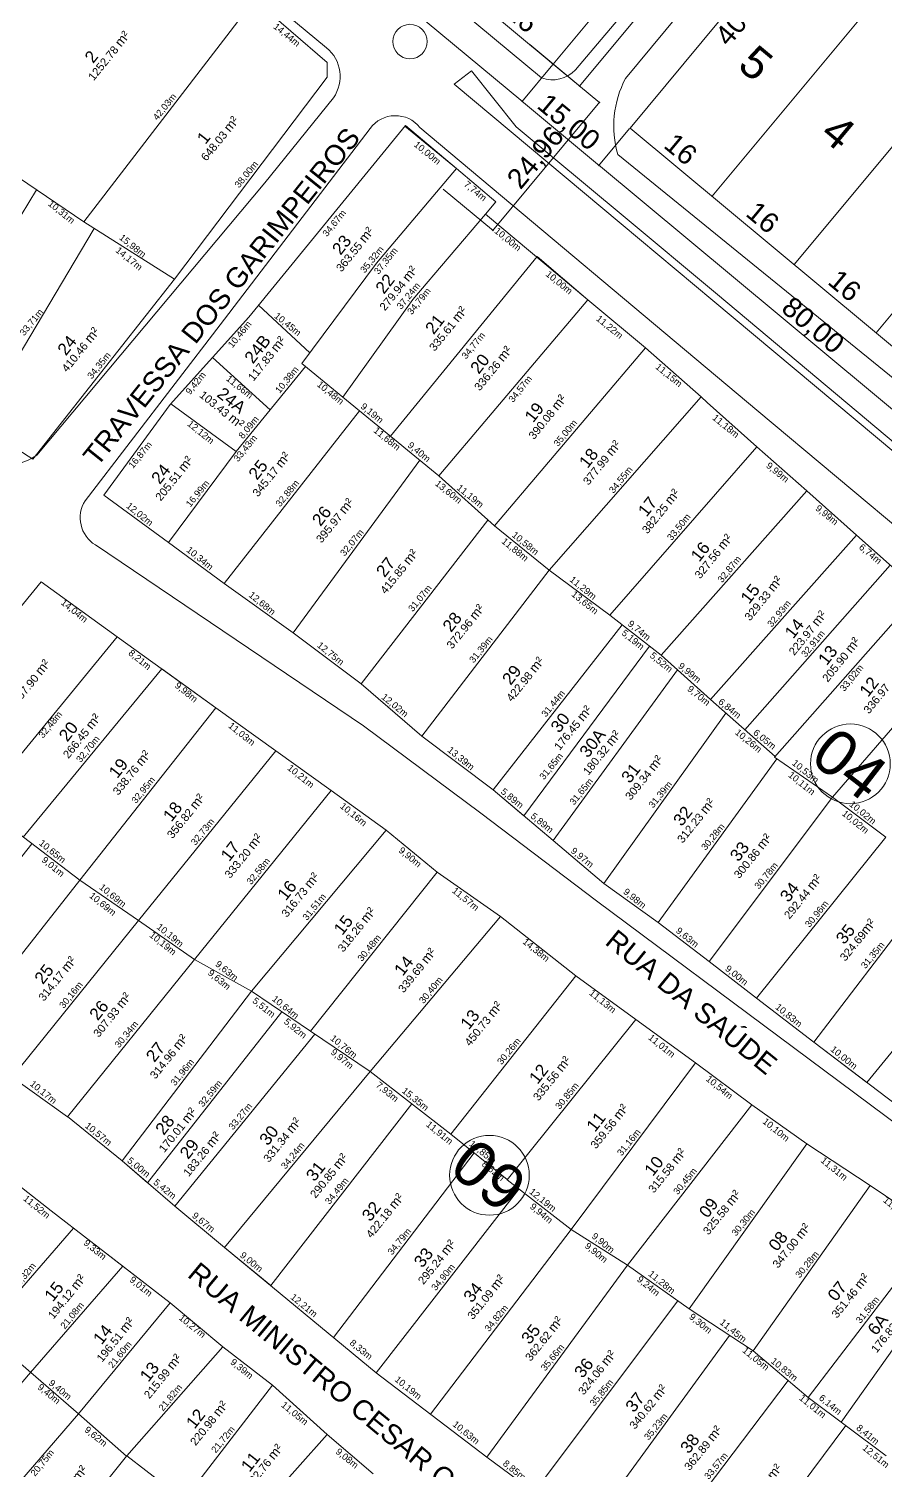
# Model space of a CAD drawing. Header units: metres. Extents: x 3808 to 8215, y 2374 to 6187.
# Drawn here: x 5800.1 to 5928.6, y 4427.9 to 4644.1 of the extents above; entities that cross this region are included whole.
import ezdxf

# ---------------------------------------------------------------- set-up
doc = ezdxf.new("R2010")
doc.units = ezdxf.units.M
doc.linetypes.add('CENTER', pattern=[2, 1.25, -0.25, 0.25, -0.25])
for name, color, linetype in [('0 - Cotas', 7, 'Continuous'), ('0 - Linhas Quadras', 7, 'Continuous'), ('0 - MEIO FIO 2', 251, 'Continuous'), ('0 - Nome Ruas', 7, 'CENTER'), ('0 - Numero de Lotes', 6, 'Continuous'), ('0 - Número de Quadra', 7, 'CENTER'), ('0 - Área Dos Lotes', 1, 'Continuous'), ('vista', 7, 'Continuous')]:
    doc.layers.add(name, color=color, linetype=linetype)
doc.styles.add('Arial', font='arial.ttf')
doc.styles.add('pedro', font='arial.ttf', dxfattribs={"height": 3})

msp = doc.modelspace()

# ---------------------------------------------------------------- linework, layer by layer
at = {"color": 0, "linetype": 'ByBlock', "lineweight": 5}
for p, q in [((5882.727, 4635.559), (5882.74, 4635.418)), ((5874.065, 4633.177), (5874.206, 4633.19)), ((5874.206, 4633.19), (5874.065, 4633.177)), ((5885.708, 4632.948), (5885.695, 4633.089)), ((5885.596, 4623.583), (5885.737, 4623.596)), ((5885.737, 4623.596), (5885.596, 4623.583)), ((5869.728, 4613.899), (5869.741, 4613.758))]:
    msp.add_line(p, q, dxfattribs=at)
at = {"layer": '0 - Linhas Quadras', "linetype": 'Continuous', "lineweight": 5}
for p, q in [((5833.977, 4648.47, 0), (5808.383, 4615.107, 0)), ((5844.906, 4639.024, 0), (5833.977, 4648.47, 0)), ((5844.907, 4636.833, 0), (5844.906, 4639.024, 0)), ((5821.982, 4606.504, 0), (5844.907, 4636.833, 0)), ((5856.631, 4629.575, 0), (5833.12, 4600.807, 0)), ((5864.28, 4623.133, 0), (5856.538, 4629.461, 0)), ((5864.28, 4623.133, 0), (5856.631, 4629.575, 0)), ((5795.756, 4623.665, 0), (5808.383, 4615.107, 0)), ((5852.293, 4608.901, 0), (5864.28, 4623.133, 0)), ((5864.28, 4623.133, 0), (5870.204, 4618.144, 0)), ((5801.317, 4619.896, 0), (5783.557, 4590.798, 0)), ((5870.204, 4618.144, 0), (5868.636, 4616.268, 0)), ((5808.383, 4615.107, 0), (5821.982, 4606.504, 0)), ((5868.651, 4616.255, 0), (5857.76, 4603.452, 0)), ((5883.998, 4603.425, 0), (5868.651, 4616.255, 0)), ((5792.52, 4584.848, 0), (5809.92, 4614.135, 0)), ((5841.067, 4593.867, 0), (5852.293, 4608.901, 0)), ((5876.381, 4609.904, 0), (5854.379, 4582.986, 0)), ((5883.998, 4603.425, 0), (5876.381, 4609.904, 0)), ((5800.725, 4579.514, 0), (5821.982, 4606.504, 0)), ((5834.596, 4602.613, 0), (5842.284, 4595.496, 0)), ((5857.76, 4603.452, 0), (5847.261, 4588.804, 0)), ((5861.656, 4577.038, 0), (5883.998, 4603.425, 0)), ((5883.998, 4603.425, 0), (5892.609, 4596.226, 0)), ((5833.12, 4600.807, 0), (5821.357, 4587.749, 0)), ((5892.609, 4596.226, 0), (5869.97, 4569.523, 0)), ((5900.997, 4588.867, 0), (5892.609, 4596.226, 0)), ((5836.346, 4586.941, 0), (5827.67, 4594.757, 0)), ((5831.224, 4580.674, 0), (5841.631, 4593.406, 0)), ((5847.261, 4588.804, 0), (5841.067, 4593.867, 0)), ((5847.261, 4588.804, 0), (5861.656, 4577.038, 0)), ((5900.997, 4588.867, 0), (5878.196, 4562.875, 0)), ((5901.867, 4588.047, 0), (5900.997, 4588.867, 0)), ((5821.357, 4587.749, 0), (5811.382, 4574.122, 0)), ((5831.224, 4580.674, 0), (5821.428, 4587.845, 0)), ((5829.448, 4560.898, 0), (5849.742, 4586.776, 0)), ((5909.342, 4581.404, 0), (5901.867, 4588.047, 0)), ((5792.52, 4584.848, 0), (5800.725, 4579.514, 0)), ((5821.097, 4567.011, 0), (5831.224, 4580.674, 0)), ((5909.342, 4581.404, 0), (5887.282, 4556.161, 0)), ((5916.817, 4574.761, 0), (5909.342, 4581.404, 0)), ((5839.777, 4553.502, 0), (5858.785, 4579.385, 0)), ((5869.97, 4569.523, 0), (5861.656, 4577.038, 0)), ((5811.382, 4574.122, 0), (5821.097, 4567.011, 0)), ((5916.817, 4574.761, 0), (5894.957, 4550.164, 0)), ((5924.292, 4568.119, 0), (5916.817, 4574.761, 0)), ((5869.004, 4570.396, 0), (5849.965, 4545.83, 0)), ((5869.97, 4569.523, 0), (5878.196, 4562.875, 0)), ((5924.292, 4568.119, 0), (5902.397, 4543.481, 0)), ((5933.862, 4559.614, 0), (5924.292, 4568.119, 0)), ((5821.097, 4567.011, 0), (5829.448, 4560.898, 0)), ((5878.196, 4562.875, 0), (5859.068, 4537.974, 0)), ((5878.196, 4562.875, 0), (5887.282, 4556.161, 0)), ((5929.336, 4563.636, 0), (5907.527, 4538.949, 0)), ((5801.988, 4561.112, 0), (5783.823, 4539.118, 0)), ((5813.409, 4552.902, 0), (5801.988, 4561.112, 0)), ((5839.777, 4553.502, 0), (5829.448, 4560.898, 0)), ((5933.862, 4559.614, 0), (5911.984, 4534.849, 0)), ((5869.786, 4529.931, 0), (5889.145, 4554.706, 0)), ((5887.282, 4556.161, 0), (5894.957, 4550.164, 0)), ((5813.409, 4552.902, 0), (5792.796, 4527.796, 0)), ((5828.206, 4542.265, 0), (5813.409, 4552.902, 0)), ((5849.965, 4545.83, 0), (5839.777, 4553.502, 0)), ((5941.54, 4552.977, 0), (5920.661, 4528.822, 0)), ((5874.366, 4526.055, 0), (5893.235, 4551.509, 0)), ((5894.957, 4550.164, 0), (5902.397, 4543.481, 0)), ((5820.086, 4548.102, 0), (5799.283, 4522.865, 0)), ((5828.206, 4542.265, 0), (5820.086, 4548.102, 0)), ((5878.774, 4522.325, 0), (5897.442, 4547.932, 0)), ((5859.068, 4537.974, 0), (5849.965, 4545.83, 0)), ((5902.397, 4543.481, 0), (5912.065, 4534.94, 0)), ((5828.206, 4542.265, 0), (5807.77, 4516.415, 0)), ((5837.176, 4535.817, 0), (5828.206, 4542.265, 0)), ((5886.384, 4515.885, 0), (5904.682, 4541.462, 0)), ((5859.068, 4537.974, 0), (5869.786, 4529.931, 0)), ((5837.176, 4535.817, 0), (5816.615, 4510.348, 0)), ((5845.485, 4529.844, 0), (5837.176, 4535.817, 0)), ((5911.984, 4534.849, 0), (5920.661, 4528.822, 0)), ((5894.517, 4510.066, 0), (5912.335, 4534.606, 0)), ((5845.485, 4529.844, 0), (5825, 4504.511, 0)), ((5853.747, 4523.905, 0), (5845.485, 4529.844, 0)), ((5869.786, 4529.931, 0), (5878.774, 4522.325, 0)), ((5869.786, 4529.931, 0), (5874.366, 4526.055, 0)), ((5920.661, 4528.822, 0), (5902.159, 4504.194, 0)), ((5920.661, 4528.822, 0), (5928.7, 4522.831, 0)), ((5792.796, 4527.796, 0), (5807.77, 4516.415, 0)), ((5833.526, 4499.741, 0), (5853.747, 4523.905, 0)), ((5853.747, 4523.905, 0), (5861.375, 4517.59, 0)), ((5782.245, 4498.712, 0), (5800.594, 4521.869, 0)), ((5878.774, 4522.325, 0), (5886.384, 4515.885, 0)), ((5909.296, 4498.71, 0), (5928.7, 4522.831, 0)), ((5861.375, 4517.59, 0), (5842.376, 4493.76, 0)), ((5870.906, 4510.97, 0), (5861.375, 4517.59, 0)), ((5789.394, 4492.966, 0), (5807.77, 4516.415, 0)), ((5807.77, 4516.415, 0), (5816.615, 4510.348, 0)), ((5886.384, 4515.885, 0), (5894.517, 4510.066, 0)), ((5917.885, 4492.111, 0), (5936.895, 4517.059, 0)), ((5870.906, 4510.97, 0), (5851.323, 4487.714, 0)), ((5882.195, 4502.064, 0), (5870.906, 4510.97, 0)), ((5816.615, 4510.348, 0), (5797.67, 4486.882, 0)), ((5816.615, 4510.348, 0), (5825, 4504.511, 0)), ((5902.159, 4504.194, 0), (5894.517, 4510.066, 0)), ((5925.839, 4486.05, 0), (5945.797, 4510.58, 0)), ((5825, 4504.511, 0), (5805.921, 4480.916, 0)), ((5825, 4504.511, 0), (5833.526, 4499.741, 0)), ((5902.159, 4504.194, 0), (5909.296, 4498.71, 0)), ((5882.195, 4502.064, 0), (5863.45, 4478.304, 0)), ((5891.202, 4495.507, 0), (5882.195, 4502.064, 0)), ((5833.526, 4499.741, 0), (5814.155, 4474.296, 0)), ((5842.376, 4493.76, 0), (5833.526, 4499.741, 0)), ((5909.296, 4498.71, 0), (5917.885, 4492.111, 0)), ((5817.943, 4471.032, 0), (5838.11, 4496.643, 0)), ((5842.376, 4493.76, 0), (5851.323, 4487.714, 0)), ((5891.202, 4495.507, 0), (5871.875, 4471.465, 0)), ((5900.117, 4489.018, 0), (5891.202, 4495.507, 0)), ((5822.048, 4467.495, 0), (5843.032, 4493.317, 0)), ((5917.885, 4492.111, 0), (5933.319, 4480.35, 0)), ((5917.885, 4492.111, 0), (5925.839, 4486.05, 0)), ((5829.497, 4461.331, 0), (5851.323, 4487.714, 0)), ((5851.323, 4487.714, 0), (5863.45, 4478.304, 0)), ((5900.117, 4489.018, 0), (5881.507, 4463.995, 0)), ((5908.583, 4482.722, 0), (5900.117, 4489.018, 0)), ((5805.921, 4480.916, 0), (5797.67, 4486.882, 0)), ((5803.501, 4466.792, 0), (5781.328, 4484.15, 0)), ((5836.432, 4455.595, 0), (5857.586, 4482.854, 0)), ((5814.155, 4474.296, 0), (5805.94, 4480.939, 0)), ((5908.583, 4482.722, 0), (5889.919, 4458.653, 0)), ((5916.813, 4476.841, 0), (5908.583, 4482.722, 0)), ((5863.45, 4478.304, 0), (5871.907, 4471.505, 0)), ((5916.813, 4476.841, 0), (5899.165, 4452.141, 0)), ((5926.312, 4470.59, 0), (5916.813, 4476.841, 0)), ((5822.048, 4467.495, 0), (5814.155, 4474.296, 0)), ((5814.155, 4474.296, 0), (5817.943, 4471.032, 0)), ((5866.946, 4475.493, 0), (5845.842, 4447.81, 0)), ((5852.261, 4442.499, 0), (5873.654, 4470.086, 0)), ((5871.875, 4471.465, 0), (5881.507, 4463.995, 0)), ((5926.312, 4470.59, 0), (5908.78, 4445.816, 0)), ((5936.197, 4463.962, 0), (5926.312, 4470.59, 0)), ((5821.36, 4453.006, 0), (5803.501, 4466.792, 0)), ((5822.048, 4467.495, 0), (5829.497, 4461.331, 0)), ((5806.835, 4464.218, 0), (5793.37, 4448.682, 0)), ((5881.507, 4463.995, 0), (5860.367, 4436.31, 0)), ((5881.507, 4463.995, 0), (5889.919, 4458.653, 0)), ((5936.197, 4463.962, 0), (5917.052, 4438.823, 0)), ((5829.497, 4461.331, 0), (5852.261, 4442.499, 0)), ((5829.497, 4461.331, 0), (5836.432, 4455.595, 0)), ((5821.364, 4453.011, 0), (5811.863, 4460.341, 0)), ((5921.97, 4435.14, 0), (5940.22, 4460.898, 0)), ((5814.227, 4458.513, 0), (5800.415, 4442.577, 0)), ((5868.816, 4429.858, 0), (5889.919, 4458.653, 0)), ((5889.919, 4458.653, 0), (5899.165, 4452.141, 0)), ((5821.36, 4453.006, 0), (5807.589, 4436.359, 0)), ((5829.23, 4446.408, 0), (5821.364, 4453.011, 0)), ((5875.959, 4424.623, 0), (5897.487, 4453.323, 0)), ((5899.165, 4452.141, 0), (5908.78, 4445.816, 0)), ((5793.37, 4448.682, 0), (5807.589, 4436.359, 0)), ((5829.23, 4446.408, 0), (5814.855, 4430.053, 0)), ((5836.671, 4440.668, 0), (5829.23, 4446.408, 0)), ((5884.476, 4419.625, 0), (5905.254, 4448.135, 0)), ((5908.78, 4445.816, 0), (5917.052, 4438.823, 0)), ((5800.415, 4442.577, 0), (5786.584, 4426.488, 0)), ((5852.261, 4442.499, 0), (5868.816, 4429.858, 0)), ((5836.671, 4440.668, 0), (5823.215, 4423.223, 0)), ((5844.913, 4433.296, 0), (5836.671, 4440.668, 0)), ((5893.756, 4414.603, 0), (5914.016, 4441.39, 0)), ((5917.052, 4438.823, 0), (5928.708, 4430.094, 0)), ((5807.589, 4436.359, 0), (5793.992, 4420.671, 0)), ((5807.589, 4436.359, 0), (5814.815, 4430.008, 0)), ((5844.913, 4433.296, 0), (5830.635, 4417.333, 0)), ((5851.803, 4427.384, 0), (5844.913, 4433.296, 0)), ((5902.66, 4407.868, 0), (5922.684, 4434.605, 0)), ((5802.356, 4414.594, 0), (5814.815, 4430.008, 0)), ((5814.855, 4430.053, 0), (5823.4, 4423.463, 0)), ((5868.816, 4429.858, 0), (5875.959, 4424.623, 0))]:
    msp.add_line(p, q, dxfattribs=at)
at = {"layer": '0 - MEIO FIO 2', "lineweight": 5}
for p, q in [((5844.771, 4641.204), (5774.512, 4699.792)), ((5877.055, 4636.692), (5816.702, 4686.959)), ((5889.64, 4636.621), (5928.899, 4683.971)), ((5882.116, 4637.909), (5907.516, 4667.923)), ((5863.959, 4635.756), (5866.522, 4637.757)), ((5866.522, 4637.757), (5873.252, 4629.353)), ((5863.959, 4635.756), (5888.958, 4614.816)), ((5845.823, 4633.726), (5835.565, 4620.973)), ((5851.342, 4629.134, -166.277), (5828.839, 4599.661)), ((5909.318, 4586.895), (5858.791, 4629.277)), ((5873.252, 4629.353), (5889.307, 4616.001)), ((5947.842, 4577.015), (5888.477, 4625.217)), ((5835.565, 4620.973), (5801.327, 4580.142)), ((5902.73, 4603.305), (5888.958, 4614.816)), ((5903.428, 4604.236), (5889.307, 4616.001)), ((6004.83, 4518.996), (5903.428, 4604.236)), ((5949.805, 4563.958), (5902.73, 4603.305)), ((5828.839, 4599.661), (5808.573, 4573.301)), ((5967.04, 4538.478), (5909.318, 4586.895)), ((5810.122, 4566.667), (5850.335, 4539.54)), ((5850.335, 4539.54), (5867.943, 4526.466)), ((5867.943, 4526.466), (5885.28, 4513.298)), ((5885.28, 4513.298), (5914.846, 4491.327)), ((5914.846, 4491.327), (5968.555, 4451.162))]:
    msp.add_line(p, q, dxfattribs=at)
msp.add_circle((5857.312, 4642.159), 2.579, dxfattribs=at)
for centre, radius, start, end in [((5841.374, 4636.913), 5.473, 324.3847, 51.62859), ((5878.658, 4641.16), 4.747, 250.26711, 316.77392), ((5903.109, 4629.486), 15.243, 152.09072, 196.26502), ((5855.121, 4626.336), 4.703, 38.70896, 143.48844), ((5795.724, 4588.264), 9.867, 237.78477, 304.6002), ((5812.668, 4570.76), 4.82, 148.17818, 238.11144)]:
    msp.add_arc(centre, radius, start, end, dxfattribs=at)
at = {"layer": '0 - Número de Quadra', "linetype": 'ByBlock', "lineweight": 5}
for centre in [(5923.359, 4533.839, 0), (5869.224, 4472.142, 0)]:
    msp.add_circle(centre, 5.979, dxfattribs=at)
at = {"layer": 'vista', "lineweight": 5}
for p, q in [((5878.786, 4638.773), (5981.124, 4761.765)), ((5890.317, 4629.179), (5992.654, 4752.171)), ((5878.786, 4638.773), (5817.29, 4689.941)), ((5928.2, 4649.693), (5902.616, 4618.945)), ((5940.499, 4639.459), (5914.915, 4608.711)), ((5951.813, 4578.01), (5890.317, 4629.179)), ((5952.799, 4629.225), (5927.214, 4598.477))]:
    msp.add_line(p, q, dxfattribs=at)
at = {"layer": 'vista', "color": 1, "lineweight": 5}
for p, q in [((5882.67, 4635.411), (5985.135, 4758.557)), ((5812.563, 4684.416), (5874.213, 4633.12)), ((5875.268, 4641.7), (5882.811, 4635.424)), ((5878.722, 4638.696), (5874.072, 4633.107)), ((5878.722, 4638.696), (5874.072, 4633.107)), ((5878.236, 4639.23), (5885.779, 4632.955)), ((5869.671, 4613.752), (5885.766, 4633.095)), ((5874.059, 4633.248), (5885.743, 4623.526)), ((5890.253, 4629.102), (5885.602, 4623.513)), ((5890.253, 4629.102), (5885.602, 4623.513)), ((5885.589, 4623.653), (5947.239, 4572.357)), ((5862.269, 4620.04), (5869.812, 4613.765))]:
    msp.add_line(p, q, dxfattribs=at)

# ---------------------------------------------------------------- texts
at = {"layer": '0 - Cotas', "lineweight": 5, "style": 'Arial'}
for s, rotation, p in [('14,44m', 320.93117, (5836.723, 4644.243, 0)), ('42,03m', 50.93117, (5819.424, 4630.26, 0)), ('10,00m', 320.93117, (5857.808, 4626.548, 0)), ('38,00m', 50.93117, (5831.676, 4620.124, 0)), ('7,74m', 320.93117, (5865.3, 4620.585, 0)), ('10,31m', 320.93117, (5802.93, 4617.68, 0)), ('34,67m', 50.93117, (5844.863, 4612.807, 0)), ('15,98m', 320.93117, (5813.602, 4612.604, 0)), ('10,00m', 320.93117, (5869.879, 4613.579, 0)), ('14,17m', 320.93117, (5813.067, 4610.69, 0)), ('35,32m', 50.93117, (5850.524, 4607.356, 0)), ('37,35m', 50.93117, (5852.597, 4607.157, 0)), ('10,00m', 320.93117, (5877.57, 4607.115, 0)), ('37,24m', 50.93117, (5855.991, 4601.908, 0)), ('34,79m', 50.93117, (5857.57, 4601.104, 0)), ('33,71m', 50.93117, (5799.451, 4597.947, 0)), ('10,46m', 50.93117, (5830.678, 4596.13, 0)), ('10,45m', 320.93117, (5836.859, 4600.853, 0)), ('11,22m', 320.93117, (5885.134, 4600.439, 0)), ('34,77m', 50.93117, (5865.729, 4594.452, 0)), ('34,35m', 50.93117, (5809.585, 4591.464, 0)), ('10,38m', 50.93117, (5837.763, 4589.324, 0)), ('11,15m', 320.93117, (5894.027, 4593.216, 0)), ('9,42m', 50.93117, (5824.328, 4589.112, 0)), ('11,66m', 320.93117, (5829.633, 4591.452, 0)), ('10,48m', 320.93117, (5843.267, 4590.574, 0)), ('34,57m', 50.93117, (5872.759, 4587.936, 0)), ('9,19m', 320.93117, (5849.811, 4587.276, 0)), ('12,12m', 320.93117, (5823.823, 4584.665, 0)), ('8,09m', 50.93117, (5832.268, 4582.491, 0)), ('35,00m', 50.93117, (5879.52, 4581.33, 0)), ('11,18m', 320.93117, (5902.563, 4585.58, 0)), ('33,43m', 50.93117, (5831.528, 4579.047, 0)), ('11,68m', 320.93117, (5851.749, 4583.68, 0)), ('16,87m', 50.93117, (5815.756, 4578.05, 0)), ('9,40m', 320.93117, (5856.871, 4581.457, 0)), ('34,55m', 50.93117, (5887.828, 4574.326, 0)), ('9,99m', 320.93117, (5910.631, 4578.4, 0)), ('16,99m', 50.93117, (5824.362, 4572.261, 0)), ('32,88m', 50.93117, (5837.826, 4572.293, 0)), ('13,60m', 320.93117, (5860.978, 4575.716, 0)), ('11,19m', 320.93117, (5864.232, 4575.079, 0)), ('12,02m', 320.93117, (5814.659, 4572.365, 0)), ('9,99m', 320.93117, (5918.017, 4571.999, 0)), ('33,50m', 50.93117, (5896.543, 4567.238, 0)), ('32,07m', 50.93117, (5847.512, 4564.899, 0)), ('11,88m', 320.93117, (5870.949, 4567.056, 0)), ('10,58m', 320.93117, (5872.502, 4567.997, 0)), ('10,34m', 320.93117, (5823.691, 4565.753, 0)), ('32,87m', 50.93117, (5904.118, 4560.918, 0)), ('6,74m', 320.93117, (5924.544, 4566.164, 0)), ('11,29m', 320.93117, (5881.158, 4561.317, 0)), ('14,04m', 320.93117, (5804.854, 4557.87, 0)), ('12,68m', 320.93117, (5833.031, 4558.999, 0)), ('31,07m', 50.93117, (5857.716, 4556.568, 0)), ('13,65m', 320.93117, (5881.429, 4559.115, 0)), ('32,93m', 50.93117, (5911.575, 4554.255, 0)), ('9,74m', 320.93117, (5889.877, 4554.686, 0)), ('12,75m', 320.93117, (5843.29, 4551.464, 0)), ('31,39m', 50.93117, (5866.863, 4548.88, 0)), ('5,19m', 320.93117, (5888.939, 4553.304, 0)), ('32,91m', 50.93117, (5916.663, 4549.748, 0)), ('8,21m', 320.93117, (5814.987, 4550.299, 0)), ('5,52m', 320.93117, (5893.189, 4549.924, 0)), ('9,99m', 320.93117, (5897.434, 4548.347, 0)), ('33,02m', 50.93117, (5922.45, 4544.621, 0)), ('9,98m', 320.93117, (5821.952, 4545.422, 0)), ('9,70m', 320.93117, (5898.805, 4544.912, 0)), ('12,02m', 320.93117, (5852.936, 4543.7, 0)), ('31,44m', 50.93117, (5877.697, 4540.774, 0)), ('6,84m', 320.93117, (5903.442, 4542.985, 0)), ('32,48m', 50.93117, (5802.277, 4537.6, 0)), ('11,03m', 320.93117, (5829.971, 4539.402, 0)), ('10,26m', 320.93117, (5905.969, 4538.389, 0)), ('6,05m', 320.93117, (5908.684, 4538.354, 0)), ('32,70m', 50.93117, (5807.916, 4533.939, 0)), ('13,39m', 320.93117, (5862.846, 4535.751, 0)), ('31,65m', 50.93117, (5877.399, 4531.364, 0)), ('10,21m', 320.93117, (5838.829, 4533.063, 0)), ('10,11m', 320.93117, (5913.949, 4532.008, 0)), ('10,53m', 320.93117, (5914.508, 4533.796, 0)), ('32,95m', 50.93117, (5816.219, 4527.795, 0)), ('31,65m', 50.93117, (5881.912, 4527.581, 0)), ('31,39m', 50.93117, (5893.764, 4527.129, 0)), ('5,89m', 320.93117, (5870.833, 4529.517, 0)), ('10,02m', 320.93117, (5923.1, 4527.625, 0)), ('10,16m', 320.93117, (5846.725, 4527.341, 0)), ('5,89m', 320.93117, (5875.305, 4525.837, 0)), ('10,02m', 320.93117, (5922.004, 4526.233, 0)), ('32,73m', 50.93117, (5825.126, 4521.538, 0)), ('30,28m', 50.93117, (5901.657, 4520.791, 0)), ('10,65m', 320.93117, (5801.568, 4521.8, 0)), ('9,01m', 320.93117, (5801.982, 4519.261, 0)), ('32,58m', 50.93117, (5833.473, 4515.633, 0)), ('9,90m', 320.93117, (5855.513, 4520.697, 0)), ('9,97m', 320.93117, (5881.336, 4520.629, 0)), ('30,78m', 50.93117, (5909.641, 4514.963, 0)), ('10,69m', 320.93117, (5810.611, 4515.18, 0)), ('11,57m', 320.93117, (5863.539, 4514.656, 0)), ('10,69m', 320.93117, (5809.116, 4513.907, 0)), ('31,51m', 50.93117, (5841.867, 4510.278, 0)), ('9,98m', 320.93117, (5889.207, 4514.499, 0)), ('30,96m', 50.93117, (5917.229, 4509.226, 0)), ('10,19m', 320.93117, (5819.226, 4509.228, 0)), ('9,63m', 320.93117, (5897.095, 4508.654, 0)), ('10,19m', 320.93117, (5818.142, 4508.001, 0)), ('30,48m', 50.93117, (5850.106, 4504.131, 0)), ('14,38m', 320.93117, (5874.112, 4507.014, 0)), ('31,35m', 50.93117, (5925.621, 4503.04, 0)), ('9,63m', 320.93117, (5826.896, 4502.317, 0)), ('9,63m', 320.93117, (5828.02, 4503.65, 0)), ('9,00m', 320.93117, (5904.485, 4502.976, 0)), ('30,16m', 50.93117, (5805.374, 4497.071, 0)), ('30,40m', 50.93117, (5859.346, 4497.797, 0)), ('5,51m', 320.93117, (5833.587, 4498.146, 0)), ('10,64m', 320.93117, (5836.529, 4498.441, 0)), ('11,13m', 320.93117, (5884.09, 4499.323, 0)), ('5,92m', 320.93117, (5838.309, 4495.012, 0)), ('10,83m', 320.93117, (5912.009, 4497.209, 0)), ('30,34m', 50.93117, (5813.692, 4491.169, 0)), ('10,76m', 320.93117, (5845.268, 4492.536, 0)), ('30,26m', 50.93117, (5871.053, 4488.639, 0)), ('11,01m', 320.93117, (5892.952, 4492.642, 0)), ('10,00m', 320.93117, (5920.281, 4490.879, 0)), ('31,96m', 50.93117, (5822.072, 4485.473, 0)), ('9,97m', 320.93117, (5845.328, 4490.437, 0)), ('10,17m', 320.93117, (5800.215, 4485.698, 0)), ('32,59m', 50.93117, (5826.258, 4482.293, 0)), ('7,93m', 320.93117, (5852.09, 4485.503, 0)), ('15,35m', 320.93117, (5856.005, 4484.652, 0)), ('30,85m', 50.93117, (5879.77, 4481.941, 0)), ('10,54m', 320.93117, (5901.606, 4486.433, 0)), ('33,27m', 50.93117, (5830.771, 4478.861, 0)), ('10,10m', 320.93117, (5910.097, 4480.054, 0)), ('10,57m', 320.93117, (5808.467, 4479.416, 0)), ('11,91m', 320.93117, (5859.629, 4479.604, 0)), ('31,16m', 50.93117, (5889.043, 4474.962, 0)), ('34,24m', 50.93117, (5838.641, 4472.978, 0)), ('10,85m', 320.93117, (5866.098, 4476.702, 0)), ('5,00m', 320.93117, (5814.807, 4474.188, 0)), ('8,62m', 320.93117, (5867.982, 4473.666, 0)), ('11,31m', 320.93117, (5918.815, 4474.209, 0)), ('30,45m', 50.93117, (5897.482, 4469.143, 0)), ('5,42m', 320.93117, (5818.731, 4470.923, 0)), ('34,49m', 50.93117, (5845.24, 4467.68, 0)), ('12,19m', 320.93117, (5875.11, 4469.528, 0)), ('11,52m', 320.93117, (5799.214, 4468.5, 0)), ('9,94m', 320.93117, (5875.206, 4467.291, 0)), ('11,85m', 320.93117, (5928.18, 4468.252, 0)), ('9,67m', 320.93117, (5824.53, 4465.937, 0)), ('30,30m', 50.93117, (5906.22, 4462.946, 0)), ('34,79m', 50.93117, (5854.625, 4460.107, 0)), ('9,90m', 320.93117, (5884.47, 4462.848, 0)), ('9,33m', 320.93117, (5808.267, 4461.835, 0)), ('9,90m', 320.93117, (5883.438, 4461.387, 0)), ('9,00m', 320.93117, (5831.722, 4459.987, 0)), ('30,28m', 50.93117, (5915.777, 4456.658, 0)), ('24,32m', 50.93117, (5798.339, 4454.912, 0)), ('9,01m', 320.93117, (5815.153, 4456.32, 0)), ('34,90m', 50.93117, (5861.189, 4454.748, 0)), ('9,24m', 320.93117, (5891.253, 4456.375, 0)), ('11,28m', 320.93117, (5892.961, 4457.195, 0)), ('21,08m', 50.93117, (5805.558, 4449.007, 0)), ('12,21m', 320.93117, (5839.298, 4453.714, 0)), ('34,82m', 50.93117, (5869.168, 4448.608, 0)), ('31,58m', 50.93117, (5924.856, 4449.848, 0)), ('10,27m', 320.93117, (5822.557, 4450.61, 0)), ('9,30m', 320.93117, (5899.077, 4450.759, 0)), ('11,45m', 320.93117, (5903.673, 4449.934, 0)), ('21,60m', 50.93117, (5812.711, 4443.145, 0)), ('8,33m', 320.93117, (5848.173, 4446.849, 0)), ('35,66m', 50.93117, (5877.598, 4442.711, 0)), ('11,05m', 320.93117, (5907.07, 4445.724, 0)), ('9,39m', 320.93117, (5830.279, 4443.972, 0)), ('10,83m', 320.93117, (5911.335, 4444.118, 0)), ('10,19m', 320.93117, (5854.931, 4441.363, 0)), ('9,40m', 320.93117, (5801.353, 4440.202, 0)), ('9,40m', 320.93117, (5803.033, 4440.828, 0)), ('21,82m', 50.93117, (5820.279, 4436.693, 0)), ('35,85m', 50.93117, (5884.954, 4437.428, 0)), ('11,05m', 320.93117, (5837.904, 4437.536, 0)), ('11,01m', 320.93117, (5915.591, 4438.583, 0)), ('6,14m', 320.93117, (5918.545, 4438.595, 0)), ('10,63m', 320.93117, (5863.615, 4434.648, 0)), ('35,23m', 50.93117, (5893.096, 4432.336, 0)), ('9,62m', 320.93117, (5808.386, 4433.819, 0)), ('21,72m', 50.93117, (5828.18, 4430.408, 0)), ('8,41m', 320.93117, (5924.149, 4434.101, 0)), ('20,75m', 50.93117, (5801.073, 4426.913, 0)), ('9,08m', 320.93117, (5846.071, 4430.538, 0)), ('12,51m', 320.93117, (5925.074, 4431.109, 0)), ('8,85m', 320.93117, (5871.145, 4428.764, 0)), ('33,57m', 50.93117, (5902.117, 4426.452, 0))]:
    msp.add_text(s, height=1, rotation=rotation, dxfattribs=at).set_placement(p)
at = {"layer": '0 - Nome Ruas', "linetype": 'Continuous', "lineweight": 5, "style": 'pedro'}
for s, rotation, p in [('TRAVESSA DOS GARIMPEIROS', 51.28455, (5810.404, 4578.26, 0)), ('RUA DA SAÚDE', 320.84611, (5886.393, 4506.895, 0)), ('RUA MINISTRO CESAR CALS', 320.24392, (5823.765, 4457.031, 0))]:
    msp.add_text(s, height=3, rotation=rotation, dxfattribs=at).set_placement(p)
at = {"layer": '0 - Numero de Lotes', "lineweight": 5, "style": 'Arial'}
for s, height, rotation, p in [('2', 1.82, 51.92725, (5809.793, 4638.771, -540.279)), ('1', 1.82, 51.92725, (5826.634, 4626.627, -540.279)), ('23', 1.8197, 51.92725, (5846.899, 4610.013, -540.279)), ('22', 1.8197, 51.92725, (5853.405, 4604.17, -540.279)), ('21', 1.8197, 51.92725, (5860.864, 4598.115, -540.279)), ('24', 1.8197, 51.92725, (5805.712, 4594.939, -540.279)), ('24B', 1.8197, 51.92725, (5833.756, 4593.712, -540.279)), ('20', 1.8197, 51.92725, (5867.628, 4592.175, -540.279)), ('24A', 1.8197, 321.92725, (5828.21, 4589.036, -540.279)), ('19', 1.8197, 51.92725, (5875.774, 4584.888, -540.279)), ('18', 1.8197, 51.92725, (5883.937, 4578.037, -540.279)), ('24', 1.8197, 51.92725, (5819.775, 4575.647, -540.279)), ('25', 1.8197, 51.92725, (5834.366, 4576.284, -540.279)), ('17', 1.8197, 51.92725, (5892.777, 4570.745, -540.279)), ('26', 1.8197, 51.92725, (5843.892, 4569.354, -540.279)), ('16', 1.8197, 51.92725, (5900.682, 4563.991, -540.279)), ('27', 1.8197, 51.92725, (5853.497, 4561.671, -540.279)), ('15', 1.8197, 51.92725, (5908.166, 4557.691, -540.279)), ('28', 1.8197, 51.92725, (5863.474, 4553.458, -540.279)), ('14', 1.8197, 51.92725, (5914.783, 4552.484, -540.279)), ('13', 1.8197, 51.92725, (5919.805, 4548.476, -540.279)), ('29', 1.8197, 51.92725, (5872.409, 4545.516, -540.279)), ('12', 1.8197, 51.92725, (5926.006, 4543.741, -540.279)), ('30', 1.8197, 51.92725, (5879.68, 4538.353, -540.279)), ('20', 1.8197, 51.92725, (5805.923, 4537.028, -540.279)), ('30A', 1.8197, 51.92725, (5883.996, 4534.62, -540.279)), ('19', 1.8197, 51.92725, (5813.41, 4531.533, -540.279)), ('31', 1.8197, 51.92725, (5890.266, 4530.795, -540.279)), ('18', 1.8197, 51.92725, (5821.538, 4525.033, -540.279)), ('32', 1.8197, 51.92725, (5898.057, 4524.356, -540.279)), ('17', 1.8197, 51.92725, (5830.188, 4519.064, -540.279)), ('33', 1.8197, 51.92725, (5906.565, 4519.047, -540.279)), ('16', 1.8197, 51.92725, (5838.705, 4513.218, -540.279)), ('34', 1.8197, 51.92725, (5914.069, 4512.947, -540.279)), ('15', 1.8197, 51.92725, (5847.146, 4508.008, -540.279)), ('35', 1.8197, 51.92725, (5922.452, 4506.647, -540.279)), ('14', 1.8197, 51.92725, (5856.215, 4501.903, -540.279)), ('25', 1.8197, 51.92725, (5802.255, 4500.654, -540.279)), ('26', 1.8197, 51.92725, (5810.487, 4495.235, -540.279)), ('13', 1.8197, 51.92725, (5866.135, 4493.856, -540.279)), ('27', 1.8197, 51.92725, (5818.98, 4488.971, -540.279)), ('12', 1.8197, 51.92725, (5876.441, 4485.684, -540.279)), ('28', 1.8197, 51.92725, (5820.385, 4478.041, -540.279)), ('11', 1.8197, 51.92725, (5885.049, 4478.503, -540.279)), ('30', 1.8197, 51.92725, (5835.99, 4476.473, -540.279)), ('29', 1.8197, 51.92725, (5824.051, 4474.436, -540.279)), ('10', 1.8197, 51.92725, (5893.729, 4471.878, -540.279)), ('31', 1.8197, 51.92725, (5842.985, 4471.087, -540.279)), ('32', 1.8197, 51.92725, (5851.356, 4465.081, -540.279)), ('09', 1.8197, 51.92725, (5901.93, 4465.608, -540.279)), ('08', 1.8197, 51.92725, (5912.355, 4460.618, -540.279)), ('33', 1.8197, 51.92725, (5859.169, 4458.147, -540.279)), ('15', 1.8197, 51.92725, (5803.751, 4453.057, -540.279)), ('34', 1.8197, 51.92725, (5866.592, 4452.912, -540.279)), ('07', 1.8197, 51.92725, (5921.215, 4453.113, -540.279)), ('6A', 1.8197, 51.92725, (5927.219, 4448, -540.279)), ('14', 1.8197, 51.92725, (5811.055, 4446.604, -540.279)), ('35', 1.8197, 51.92725, (5875.262, 4446.663, -540.279)), ('13', 1.8197, 51.92725, (5818.068, 4441.019, -540.279)), ('36', 1.8197, 51.92725, (5883.209, 4441.597, -540.279)), ('37', 1.8197, 51.92725, (5890.889, 4436.448, -540.279)), ('12', 1.8197, 51.92725, (5824.995, 4433.98, -540.279)), ('38', 1.8197, 51.92725, (5899.115, 4430.265, -540.279)), ('11', 1.8197, 51.92725, (5833.232, 4427.509, -540.279))]:
    msp.add_text(s, height=height, rotation=rotation, dxfattribs=at).set_placement(p)
at = {"layer": '0 - Número de Quadra', "linetype": 'Continuous', "lineweight": 5, "style": 'pedro'}
for s, rotation, p in [('04', 322.32273, (5917.039, 4534.377, 0)), ('09', 321.75027, (5862.893, 4472.756, 0))]:
    msp.add_text(s, height=6.7786, rotation=rotation, dxfattribs=at).set_placement(p)
at = {"layer": '0 - Área Dos Lotes', "lineweight": 5, "style": 'Arial'}
for s, height, rotation, p in [('m²', 1.4, 50.93117, (5813.98, 4641.252, 0)), ('1252.78 ', 1.2, 50.93117, (5809.867, 4636.186, 0)), ('m²', 1.4, 50.93117, (5830.309, 4628.477, 0)), ('648.03 ', 1.2, 50.93117, (5826.784, 4624.135, 0)), ('m²', 1.4, 50.93117, (5850.57, 4611.858, 0)), ('363.55 ', 1.2, 50.93117, (5847.044, 4607.516, 0)), ('m²', 1.4, 50.93117, (5857.089, 4606.032, 0)), ('279.94 ', 1.2, 50.93117, (5853.564, 4601.689, 0)), ('m²', 1.4, 50.93117, (5864.534, 4599.96, 0)), ('335.61 ', 1.2, 50.93117, (5861.009, 4595.618, 0)), ('m²', 1.4, 50.93117, (5809.414, 4596.822, 0)), ('m²', 1.4, 50.93117, (5837.355, 4595.47, 0)), ('410.46 ', 1.2, 50.93117, (5805.889, 4592.479, 0)), ('117.83 ', 1.2, 50.93117, (5833.83, 4591.127, 0)), ('m²', 1.4, 50.93117, (5871.298, 4594.02, 0)), ('336.26 ', 1.2, 50.93117, (5867.773, 4589.677, 0)), ('103.43 ', 1.2, 320.93117, (5825.625, 4588.961, 0)), ('m²', 1.4, 50.93117, (5879.444, 4586.732, 0)), ('390.08 ', 1.2, 50.93117, (5875.919, 4582.39, 0)), ('m²', 1.4, 320.93117, (5829.967, 4585.436, 0)), ('m²', 1.4, 50.93117, (5887.607, 4579.882, 0)), ('m²', 1.4, 50.93117, (5823.459, 4577.508, 0)), ('m²', 1.4, 50.93117, (5838.036, 4578.129, 0)), ('377.99 ', 1.2, 50.93117, (5884.082, 4575.539, 0)), ('345.17 ', 1.2, 50.93117, (5834.511, 4573.786, 0)), ('205.51 ', 1.2, 50.93117, (5819.934, 4573.165, 0)), ('m²', 1.4, 50.93117, (5847.563, 4571.198, 0)), ('m²', 1.4, 50.93117, (5896.448, 4572.59, 0)), ('395.97 ', 1.2, 50.93117, (5844.038, 4566.856, 0)), ('382.25 ', 1.2, 50.93117, (5892.923, 4568.247, 0)), ('m²', 1.4, 50.93117, (5904.352, 4565.836, 0)), ('m²', 1.4, 50.93117, (5857.198, 4563.554, 0)), ('327.56 ', 1.2, 50.93117, (5900.827, 4561.494, 0)), ('415.85 ', 1.2, 50.93117, (5853.673, 4559.212, 0)), ('m²', 1.4, 50.93117, (5911.836, 4559.536, 0)), ('329.33 ', 1.2, 50.93117, (5908.311, 4555.193, 0)), ('m²', 1.4, 50.93117, (5867.144, 4555.303, 0)), ('m²', 1.4, 50.93117, (5918.467, 4554.345, 0)), ('372.96 ', 1.2, 50.93117, (5863.619, 4550.96, 0)), ('223.97 ', 1.2, 50.93117, (5914.942, 4550.002, 0)), ('m²', 1.4, 50.93117, (5923.489, 4550.337, 0)), ('m²', 1.4, 50.93117, (5876.11, 4547.399, 0)), ('205.90 ', 1.2, 50.93117, (5919.964, 4545.995, 0)), ('m²', 1.4, 50.93117, (5802.025, 4547.013, 0)), ('422.98 ', 1.2, 50.93117, (5872.585, 4543.057, 0)), ('407.90 ', 1.2, 50.93117, (5798.5, 4542.671, 0)), ('336.97 ', 1.2, 50.93117, (5926.151, 4541.244, 0)), ('m²', 1.4, 50.93117, (5809.607, 4538.889, 0)), ('m²', 1.4, 50.93117, (5883.279, 4540.11, 0)), ('266.45 ', 1.2, 50.93117, (5806.082, 4534.546, 0)), ('176.45 ', 1.2, 50.93117, (5879.754, 4535.768, 0)), ('m²', 1.4, 50.93117, (5887.596, 4536.377, 0)), ('m²', 1.4, 50.93117, (5817.08, 4533.378, 0)), ('180.32 ', 1.2, 50.93117, (5884.07, 4532.035, 0)), ('m²', 1.4, 50.93117, (5893.936, 4532.64, 0)), ('338.76 ', 1.2, 50.93117, (5813.555, 4529.036, 0)), ('309.34 ', 1.2, 50.93117, (5890.411, 4528.298, 0)), ('m²', 1.4, 50.93117, (5825.209, 4526.878, 0)), ('m²', 1.4, 50.93117, (5901.727, 4526.201, 0)), ('356.82 ', 1.2, 50.93117, (5821.683, 4522.535, 0)), ('312.23 ', 1.2, 50.93117, (5898.202, 4521.858, 0)), ('m²', 1.4, 50.93117, (5833.858, 4520.908, 0)), ('m²', 1.4, 50.93117, (5910.235, 4520.892, 0)), ('333.20 ', 1.2, 50.93117, (5830.333, 4516.566, 0)), ('300.86 ', 1.2, 50.93117, (5906.71, 4516.549, 0)), ('m²', 1.4, 50.93117, (5842.376, 4515.062, 0)), ('m²', 1.4, 50.93117, (5917.753, 4514.808, 0)), ('316.73 ', 1.2, 50.93117, (5838.85, 4510.72, 0)), ('292.44 ', 1.2, 50.93117, (5914.228, 4510.466, 0)), ('m²', 1.4, 50.93117, (5850.817, 4509.853, 0)), ('318.26 ', 1.2, 50.93117, (5847.292, 4505.51, 0)), ('324.69', 1.2, 50.93117, (5922.597, 4504.149, 0)), ('m²', 1.4, 50.93117, (5925.828, 4508.13, 0)), ('m²', 1.4, 50.93117, (5805.926, 4502.499, 0)), ('m²', 1.4, 50.93117, (5859.885, 4503.748, 0)), ('314.17 ', 1.2, 50.93117, (5802.401, 4498.157, 0)), ('339.69 ', 1.2, 50.93117, (5856.36, 4499.405, 0)), ('m²', 1.4, 50.93117, (5814.157, 4497.079, 0)), ('m²', 1.4, 50.93117, (5869.836, 4495.738, 0)), ('307.93 ', 1.2, 50.93117, (5810.632, 4492.737, 0)), ('450.73 ', 1.2, 50.93117, (5866.311, 4491.396, 0)), ('m²', 1.4, 50.93117, (5822.65, 4490.816, 0)), ('314.96 ', 1.2, 50.93117, (5819.125, 4486.473, 0)), ('m²', 1.4, 50.93117, (5880.112, 4487.529, 0)), ('335.56 ', 1.2, 50.93117, (5876.586, 4483.187, 0)), ('m²', 1.4, 50.93117, (5888.72, 4480.347, 0)), ('m²', 1.4, 50.93117, (5823.984, 4479.799, 0)), ('m²', 1.4, 50.93117, (5839.66, 4478.318, 0)), ('359.56 ', 1.2, 50.93117, (5885.195, 4476.005, 0)), ('170.01 ', 1.2, 50.93117, (5820.459, 4475.456, 0)), ('m²', 1.4, 50.93117, (5827.65, 4476.194, 0)), ('331.34 ', 1.2, 50.93117, (5836.135, 4473.975, 0)), ('183.26 ', 1.2, 50.93117, (5824.125, 4471.852, 0)), ('m²', 1.4, 50.93117, (5897.4, 4473.723, 0)), ('m²', 1.4, 50.93117, (5846.669, 4472.949, 0)), ('290.85 ', 1.2, 50.93117, (5843.143, 4468.606, 0)), ('315.58 ', 1.2, 50.93117, (5893.874, 4469.38, 0)), ('m²', 1.4, 50.93117, (5905.6, 4467.453, 0)), ('m²', 1.4, 50.93117, (5855.058, 4466.964, 0)), ('325.58 ', 1.2, 50.93117, (5902.075, 4463.11, 0)), ('422.18 ', 1.2, 50.93117, (5851.533, 4462.622, 0)), ('m²', 1.4, 50.93117, (5916.026, 4462.462, 0)), ('m²', 1.4, 50.93117, (5862.852, 4460.008, 0)), ('347.00 ', 1.2, 50.93117, (5912.5, 4458.12, 0)), ('295.24 ', 1.2, 50.93117, (5859.327, 4455.666, 0)), ('m²', 1.4, 50.93117, (5807.351, 4454.815, 0)), ('m²', 1.4, 50.93117, (5870.262, 4454.756, 0)), ('m²', 1.4, 50.93117, (5924.885, 4454.957, 0)), ('194.12 ', 1.2, 50.93117, (5803.826, 4450.472, 0)), ('351.09 ', 1.2, 50.93117, (5866.737, 4450.414, 0)), ('351.46 ', 1.2, 50.93117, (5921.36, 4450.615, 0)), ('m²', 1.4, 50.93117, (5814.655, 4448.362, 0)), ('m²', 1.4, 50.93117, (5878.932, 4448.508, 0)), ('196.51 ', 1.2, 50.93117, (5811.129, 4444.02, 0)), ('362.62 ', 1.2, 50.93117, (5875.407, 4444.165, 0)), ('176.83 ', 1.2, 50.93117, (5927.294, 4445.415, 0)), ('m²', 1.4, 50.93117, (5821.752, 4442.88, 0)), ('m²', 1.4, 50.93117, (5886.88, 4443.441, 0)), ('215.99 ', 1.2, 50.93117, (5818.227, 4438.538, 0)), ('324.06 ', 1.2, 50.93117, (5883.354, 4439.099, 0)), ('m²', 1.4, 50.93117, (5894.559, 4438.293, 0)), ('m²', 1.4, 50.93117, (5828.679, 4435.841, 0)), ('340.62 ', 1.2, 50.93117, (5891.034, 4433.951, 0)), ('220.98 ', 1.2, 50.93117, (5825.154, 4431.499, 0)), ('m²', 1.4, 50.93117, (5902.785, 4432.109, 0)), ('m²', 1.4, 50.93117, (5836.916, 4429.37, 0)), ('362.89 ', 1.2, 50.93117, (5899.26, 4427.767, 0)), ('222.76 ', 1.2, 50.93117, (5833.391, 4425.028, 0)), ('m²', 1.4, 50.93117, (5911.778, 4426.389, 0)), ('m²', 1.4, 50.93117, (5807.602, 4426.158, 0))]:
    msp.add_text(s, height=height, rotation=rotation, dxfattribs=at).set_placement(p)
at = {"layer": 'vista', "color": 1, "lineweight": 5, "style": 'pedro'}
for s, rotation, p in [('16', 320.23736, (5871.359, 4646.205)), ('40', 50.23736, (5905.104, 4641.262)), ('15,00', 320.23736, (5876.183, 4632.317)), ('24,96', 50.23736, (5873.892, 4619.831)), ('16', 320.23736, (5895.189, 4626.377)), ('16', 320.23736, (5907.488, 4616.143)), ('16', 320.23736, (5919.787, 4605.91)), ('80,00', 320.23736, (5912.807, 4601.844))]:
    msp.add_text(s, height=3, rotation=rotation, dxfattribs=at).set_placement(p)
at = {"layer": 'vista', "lineweight": 5, "style": 'pedro'}
for s, p in [('5', (5906.241, 4638.283)), ('4', (5918.609, 4627.938))]:
    msp.add_text(s, height=4.8, rotation=320.23736, dxfattribs=at).set_placement(p)

doc.saveas('drawing.dxf')
